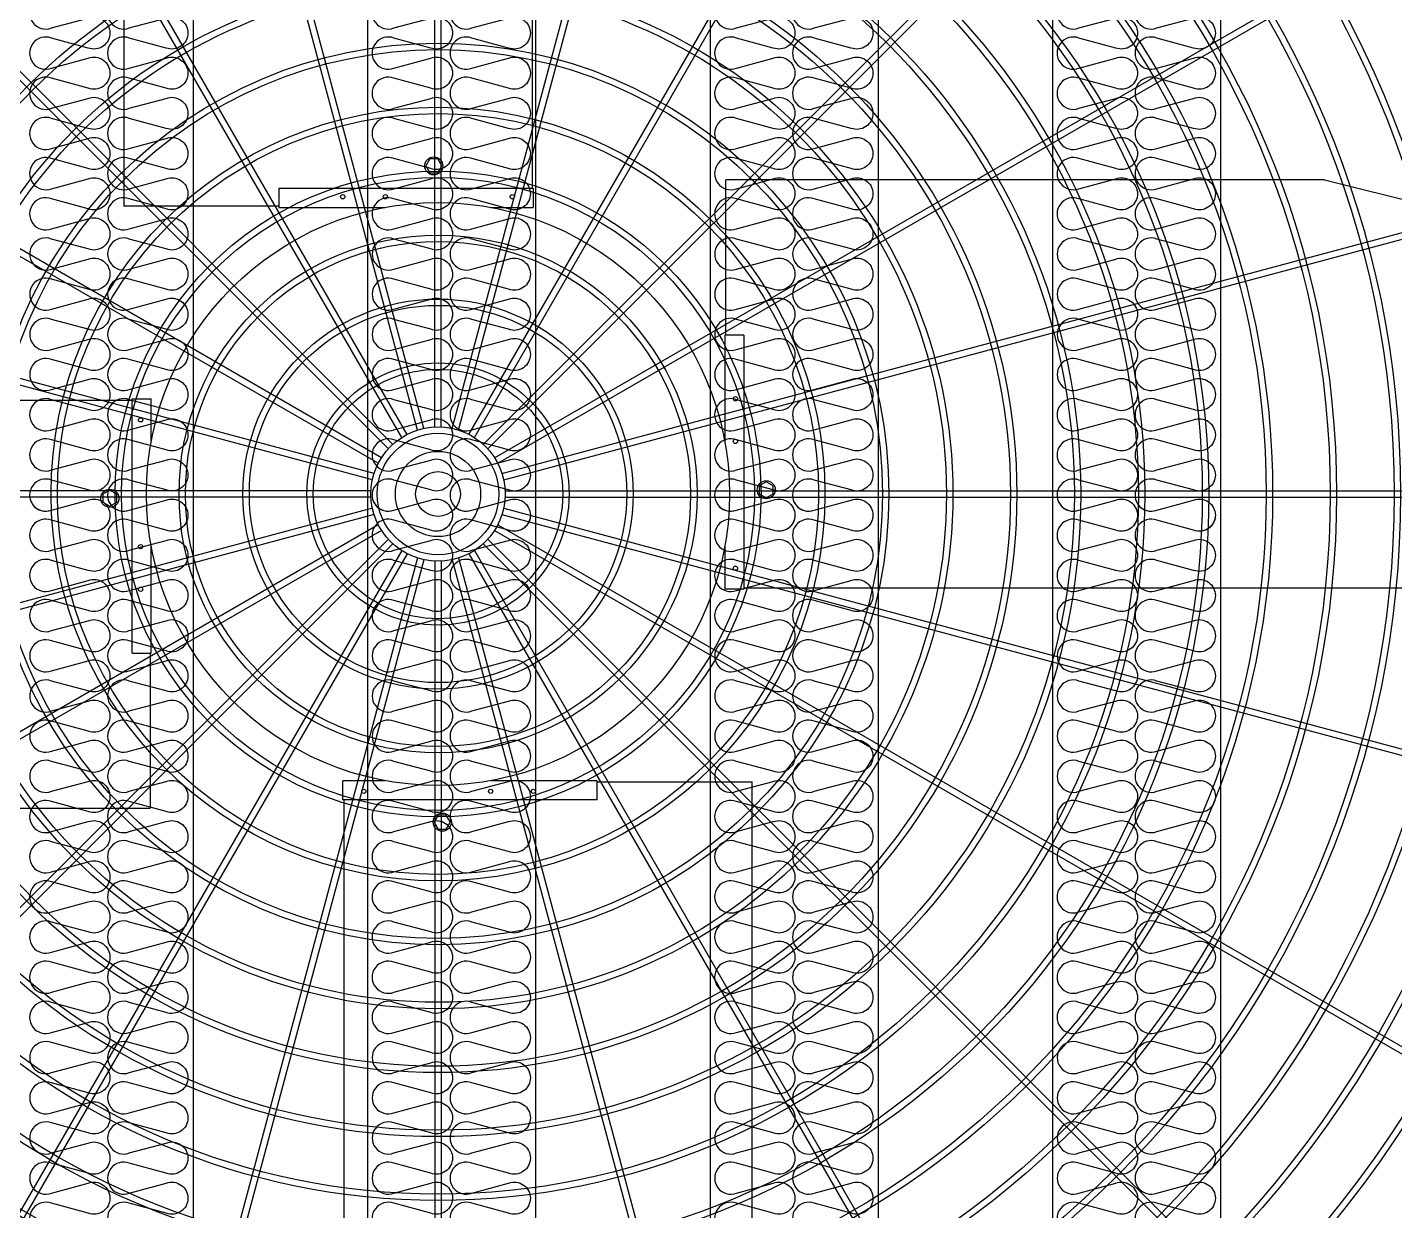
# Model space of a CAD drawing. Header units: millimetres. Extents: x 3347 to 35460, y 2813 to 25521.
# Drawn here: x 8489 to 9711, y 11701 to 12758 of the extents above; entities that cross this region are included whole.
import ezdxf

# ---------------------------------------------------------------- set-up
doc = ezdxf.new("R2010")
doc.units = ezdxf.units.MM
for name, color, linetype in [('LINE', 7, 'Continuous'), ('SMS', 220, 'Continuous'), ('냉각탑', 4, 'Continuous')]:
    doc.layers.add(name, color=color, linetype=linetype)

# ---------------------------------------------------------------- blocks, each defined once
blk = doc.blocks.new('A$C1FB73ED1')
for p, q in [((1277, 1342.9), (1277, 2480)), ((1283, 1342.9), (1283, 2480)), ((1260.8, 1340), (966.5, 2438.3)), ((1266.6, 1341.6), (972.3, 2439.9)), ((1293.4, 1341.6), (1587.7, 2439.9)), ((1299.2, 1340), (1593.5, 2438.3)), ((1245.9, 1333), (677.4, 2317.7)), ((1251.1, 1336), (682.6, 2320.7)), ((1308.9, 1336), (1877.4, 2320.7)), ((1314.1, 1333), (1882.6, 2317.7)), ((1237.6, 1326.6), (433.6, 2130.6)), ((1322.4, 1326.6), (2126.4, 2130.6)), ((1233.4, 1322.4), (429.4, 2126.4)), ((1326.6, 1322.4), (2130.6, 2126.4)), ((1224, 1308.9), (239.3, 1877.4)), ((1227, 1314.1), (242.3, 1882.6)), ((1333, 1314.1), (2317.7, 1882.6)), ((1336, 1308.9), (2320.7, 1877.4)), ((1220, 1299.2), (121.7, 1593.5)), ((1340, 1299.2), (2438.3, 1593.5)), ((1218.4, 1293.4), (120.1, 1587.7)), ((1341.6, 1293.4), (2439.9, 1587.7)), ((1217.1, 1283), (80, 1283)), ((1342.9, 1283), (2480, 1283)), ((1217.1, 1277), (80, 1277)), ((1342.9, 1277), (2480, 1277)), ((1218.4, 1266.6), (120.1, 972.3)), ((1220, 1260.8), (121.7, 966.5)), ((1340, 1260.8), (2438.3, 966.5)), ((1341.6, 1266.6), (2439.9, 972.3)), ((1224, 1251.1), (239.3, 682.6)), ((1227, 1245.9), (242.3, 677.4)), ((1333, 1245.9), (2317.7, 677.4)), ((1336, 1251.1), (2320.7, 682.6)), ((1233.4, 1237.6), (429.4, 433.6)), ((1237.6, 1233.4), (433.6, 429.4)), ((1322.4, 1233.4), (2126.4, 429.4)), ((1326.6, 1237.6), (2130.6, 433.6)), ((1245.9, 1227), (677.4, 242.3)), ((1251.1, 1224), (682.6, 239.3)), ((1260.8, 1220), (966.5, 121.7)), ((1299.2, 1220), (1593.5, 121.7)), ((1308.9, 1224), (1877.4, 239.3)), ((1314.1, 1227), (1882.6, 242.3)), ((1266.6, 1218.4), (972.3, 120.1)), ((1277, 1217.1), (1277, 80)), ((1283, 1217.1), (1283, 80)), ((1293.4, 1218.4), (1587.7, 120.1))]:
    blk.add_line(p, q)
for radius in [1280, 1260, 1220, 1200]:
    blk.add_circle((1280, 1280), radius)
at = {"ltscale": 5}
for radius in [1143, 1137, 1083, 1077, 1023, 1017, 963, 957, 903, 897, 843, 837, 783, 777, 723, 717, 663, 657, 603, 597, 543, 537, 483, 477, 423, 417, 363, 357, 303, 297, 243, 237, 183, 177, 123, 117, 63, 57, 40, 21]:
    blk.add_circle((1280, 1280), radius, dxfattribs=at)
at = {"color": 7}
blk.add_circle((1280, 1280), 273.5, dxfattribs=at)
at = {"layer": 'LINE', "color": 7}
for p, q in [((1368.2, 2477.5), (1368.2, 1567)), ((985.2, 2053.4), (985.2, 1550)), ((1130.8, 1567), (1369.4, 1567)), ((1130.8, 1567), (1369.4, 1567)), ((1130.8, 1567), (1130.8, 1549)), ((1130.8, 1567), (1130.8, 1549)), ((1369.4, 1567), (1369.4, 1549)), ((1369.4, 1567), (1369.4, 1549)), ((2111.5, 1574.8), (1550, 1574.8)), ((1550, 1429.2), (1550, 1574.8)), ((1550, 1429.2), (1550, 1574.8)), ((2111.5, 1574.8), (2457.5, 1488.5)), ((1130.8, 1550), (985.2, 1550)), ((1130.8, 1550), (985.2, 1550)), ((1130.8, 1549), (1230.5, 1549)), ((1130.8, 1549), (1230.5, 1549)), ((1329.5, 1549), (1369.4, 1549)), ((1329.5, 1549), (1369.4, 1549)), ((1549, 1429.2), (1549, 1329.5)), ((1549, 1429.2), (1549, 1329.5)), ((1567, 1429.2), (1549, 1429.2)), ((1567, 1429.2), (1549, 1429.2)), ((1567, 1429.2), (1567, 1190.6)), ((1567, 1429.2), (1567, 1190.6)), ((84.4, 1368.2), (993, 1368.2)), ((84.4, 1368.2), (993, 1368.2)), ((993, 1130.8), (993, 1369.4)), ((993, 1130.8), (993, 1369.4)), ((993, 1369.4), (1011, 1369.4)), ((993, 1369.4), (1011, 1369.4)), ((993, 1130.8), (993, 1369.4)), ((993, 1130.8), (993, 1369.4)), ((993, 1369.4), (1011, 1369.4)), ((993, 1369.4), (1011, 1369.4)), ((1011, 1329.5), (1011, 1369.4)), ((1011, 1329.5), (1011, 1369.4)), ((1011, 1329.5), (1011, 1369.4)), ((1011, 1329.5), (1011, 1369.4)), ((1011, 1130.8), (1011, 1230.5)), ((1011, 1130.8), (1011, 1230.5)), ((1011, 1130.8), (1011, 1230.5)), ((1011, 1130.8), (1011, 1230.5)), ((1549, 1230.5), (1549, 1190.6)), ((1549, 1230.5), (1549, 1190.6)), ((1567, 1190.6), (1549, 1190.6)), ((1567, 1190.6), (1549, 1190.6)), ((2475.6, 1191.8), (1567, 1191.8)), ((993, 1130.8), (1011, 1130.8)), ((993, 1130.8), (1011, 1130.8)), ((993, 1130.8), (1011, 1130.8)), ((993, 1130.8), (1011, 1130.8)), ((1010, 1130.8), (1010, 985.2)), ((1010, 1130.8), (1010, 985.2)), ((1010, 1130.8), (1010, 985.2)), ((1010, 1130.8), (1010, 985.2)), ((1230.5, 1011), (1190.6, 1011)), ((1190.6, 993), (1190.6, 1011)), ((1230.5, 1011), (1190.6, 1011)), ((1190.6, 993), (1190.6, 1011)), ((1429.2, 1011), (1329.5, 1011)), ((1429.2, 1011), (1329.5, 1011)), ((1429.2, 993), (1429.2, 1011)), ((1429.2, 993), (1429.2, 1011)), ((1429.2, 1010), (1574.8, 1010)), ((1429.2, 1010), (1574.8, 1010)), ((1574.8, 506.6), (1574.8, 1010)), ((1429.2, 993), (1190.6, 993)), ((1429.2, 993), (1190.6, 993)), ((1191.8, 82.5), (1191.8, 993)), ((508.5, 985.2), (1010, 985.2)), ((508.5, 985.2), (1010, 985.2))]:
    blk.add_line(p, q, dxfattribs=at)
for points in [[(1272.3, 1594.4), (1268.5, 1587.9), (1272.3, 1581.4), (1279.8, 1581.4), (1283.5, 1587.9), (1279.8, 1594.4)], [(1272.3, 1594.4), (1268.5, 1587.9), (1272.3, 1581.4), (1279.8, 1581.4), (1283.5, 1587.9), (1279.8, 1594.4)], [(965.6, 1272.3), (972.1, 1268.5), (978.6, 1272.3), (978.6, 1279.8), (972.1, 1283.5), (965.6, 1279.8)], [(965.6, 1272.3), (972.1, 1268.5), (978.6, 1272.3), (978.6, 1279.8), (972.1, 1283.5), (965.6, 1279.8)], [(965.6, 1272.3), (972.1, 1268.5), (978.6, 1272.3), (978.6, 1279.8), (972.1, 1283.5), (965.6, 1279.8)], [(965.6, 1272.3), (972.1, 1268.5), (978.6, 1272.3), (978.6, 1279.8), (972.1, 1283.5), (965.6, 1279.8)], [(1594.4, 1287.7), (1587.9, 1291.5), (1581.4, 1287.7), (1581.4, 1280.2), (1587.9, 1276.5), (1594.4, 1280.2)], [(1594.4, 1287.7), (1587.9, 1291.5), (1581.4, 1287.7), (1581.4, 1280.2), (1587.9, 1276.5), (1594.4, 1280.2)], [(1287.7, 965.6), (1291.5, 972.1), (1287.7, 978.6), (1280.2, 978.6), (1276.5, 972.1), (1280.2, 965.6)], [(1287.7, 965.6), (1291.5, 972.1), (1287.7, 978.6), (1280.2, 978.6), (1276.5, 972.1), (1280.2, 965.6)]]:
    blk.add_lwpolyline(points, close=True, dxfattribs=at)
for centre, radius in [((1276, 1587.9), 8.5), ((1276, 1587.9), 8.5), ((1190.6, 1559), 2), ((1190.6, 1559), 2), ((1230.6, 1559), 2), ((1230.6, 1559), 2), ((1349.6, 1559), 2), ((1349.6, 1559), 2), ((1559, 1369.4), 2), ((1559, 1369.4), 2), ((1001, 1349.6), 2), ((1001, 1349.6), 2), ((1001, 1349.6), 2), ((1001, 1349.6), 2), ((1559, 1329.4), 2), ((1559, 1329.4), 2), ((972.1, 1276), 8.5), ((972.1, 1276), 8.5), ((972.1, 1276), 8.5), ((972.1, 1276), 8.5), ((1587.9, 1284), 8.5), ((1587.9, 1284), 8.5), ((1001, 1230.6), 2), ((1001, 1230.6), 2), ((1001, 1230.6), 2), ((1001, 1230.6), 2), ((1559, 1210.4), 2), ((1559, 1210.4), 2), ((1001, 1190.6), 2), ((1001, 1190.6), 2), ((1001, 1190.6), 2), ((1001, 1190.6), 2), ((1210.4, 1001), 2), ((1210.4, 1001), 2), ((1329.4, 1001), 2), ((1329.4, 1001), 2), ((1369.4, 1001), 2), ((1369.4, 1001), 2), ((1284, 972.1), 8.5), ((1284, 972.1), 8.5)]:
    blk.add_circle(centre, radius, dxfattribs=at)
blk = doc.blocks.new('3')
at = {"color": 7}
for p, q in [((8637.2, 14178.2), (8637.2, 10700.2)), ((8793.2, 14178.2), (8793.2, 10700.2)), ((8943.2, 14178.2), (8943.2, 10700.2)), ((9099.2, 14178.2), (9099.2, 10700.2)), ((9249.2, 14178.2), (9249.2, 10700.2)), ((9405.2, 14178.2), (9405.2, 10700.2)), ((9555.2, 14178.2), (9555.2, 10700.2))]:
    blk.add_line(p, q, dxfattribs=at)
at = {"layer": 'SMS', "color": 5, "elevation": 0}
for points in [[(8510.7, 12784.6, 1.449198), (8510.7, 12757.7), (8543.6, 12766.6, -0.524856), (8563, 12753.2, -0.524856), (8543.6, 12739.8), (8510.7, 12748.7, 1.449198), (8510.7, 12721.8), (8543.6, 12730.7, -0.524856), (8563, 12717.3, -0.524856), (8543.6, 12703.9), (8510.7, 12712.8, 1.449198), (8510.7, 12685.9), (8543.6, 12694.8, -0.524856), (8563, 12681.4, -0.524856), (8543.6, 12668), (8510.7, 12676.9, 1.449198), (8510.7, 12650), (8543.6, 12658.9, -0.524856), (8563, 12645.5, -0.524856), (8543.6, 12632.1), (8510.7, 12641, 1.449198), (8510.7, 12614.1), (8543.6, 12623, -0.524856), (8563, 12609.6, -0.524856), (8543.6, 12596.1), (8510.7, 12605.1, 1.449198), (8510.7, 12578.2), (8543.6, 12587.1, -0.524856), (8563, 12573.7, -0.524856), (8543.6, 12560.2), (8510.7, 12569.1, 1.449198), (8510.7, 12542.3), (8543.6, 12551.2, -0.524856), (8563, 12537.8, -0.524856), (8543.6, 12524.3), (8510.7, 12533.2, 1.449198), (8510.7, 12506.4), (8543.6, 12515.3, -0.524856), (8563, 12501.8, -0.524856), (8543.6, 12488.4), (8510.7, 12497.3, 1.449198), (8510.7, 12470.5), (8543.6, 12479.4, -0.524856), (8563, 12465.9, -0.524856), (8543.6, 12452.5), (8510.7, 12461.4, 1.449198), (8510.7, 12434.6), (8543.6, 12443.5, -0.524856), (8563, 12430, -0.524856), (8543.6, 12416.6), (8510.7, 12425.5, 1.449198), (8510.7, 12398.6), (8543.6, 12407.5, -0.524856), (8563, 12394.1, -0.524856), (8543.6, 12380.7), (8510.7, 12389.6, 1.449198), (8510.7, 12362.7), (8543.6, 12371.6, -0.524856), (8563, 12358.2, -0.524856), (8543.6, 12344.8), (8510.7, 12353.7, 1.449198), (8510.7, 12326.8), (8543.6, 12335.7, -0.524856), (8563, 12322.3, -0.417249), (8548.5, 12307.9)], [(8580.3, 12784.6, 1.449198), (8580.3, 12757.7), (8613.2, 12766.6, -0.524856), (8632.6, 12753.2, -0.524856), (8613.2, 12739.8), (8580.3, 12748.7, 1.449198), (8580.3, 12721.8), (8613.2, 12730.7, -0.524856), (8632.6, 12717.3, -0.524856), (8613.2, 12703.9), (8580.3, 12712.8, 1.449198), (8580.3, 12685.9), (8613.2, 12694.8, -0.524856), (8632.6, 12681.4, -0.524856), (8613.2, 12668), (8580.3, 12676.9, 1.449198), (8580.3, 12650), (8613.2, 12658.9, -0.524856), (8632.6, 12645.5, -0.524856), (8613.2, 12632.1), (8580.3, 12641, 1.449198), (8580.3, 12614.1), (8613.2, 12623, -0.524856), (8632.6, 12609.6, -0.524856), (8613.2, 12596.1), (8580.3, 12605.1, 1.449198), (8580.3, 12578.2), (8613.2, 12587.1, -0.524856), (8632.6, 12573.7, -0.524856), (8613.2, 12560.2), (8580.3, 12569.1, 1.449198), (8580.3, 12542.3), (8613.2, 12551.2, -0.524856), (8632.6, 12537.8, -0.524856), (8613.2, 12524.3), (8580.3, 12533.2, 1.449198), (8580.3, 12506.4), (8613.2, 12515.3, -0.524856), (8632.6, 12501.8, -0.524856), (8613.2, 12488.4), (8580.3, 12497.3, 1.449198), (8580.3, 12470.5), (8613.2, 12479.4, -0.524856), (8632.6, 12465.9, -0.524856), (8613.2, 12452.5), (8580.3, 12461.4, 1.449198), (8580.3, 12434.6), (8613.2, 12443.5, -0.524856), (8632.6, 12430, -0.524856), (8613.2, 12416.6), (8580.3, 12425.5, 1.449198), (8580.3, 12398.6), (8613.2, 12407.5, -0.524856), (8632.6, 12394.1, -0.524856), (8613.2, 12380.7), (8580.3, 12389.6, 1.449198), (8580.3, 12362.7), (8613.2, 12371.6, -0.524856), (8632.6, 12358.2, -0.524856), (8613.2, 12344.8), (8580.3, 12353.7, 1.449198), (8580.3, 12326.8), (8613.2, 12335.7, -0.524856), (8632.6, 12322.3, -0.417249), (8618.1, 12307.9)], [(8816.7, 12784.6, 1.449198), (8816.7, 12757.7), (8849.6, 12766.6, -0.524856), (8869, 12753.2, -0.524856), (8849.6, 12739.8), (8816.7, 12748.7, 1.449198), (8816.7, 12721.8), (8849.6, 12730.7, -0.524856), (8869, 12717.3, -0.524856), (8849.6, 12703.9), (8816.7, 12712.8, 1.449198), (8816.7, 12685.9), (8849.6, 12694.8, -0.524856), (8869, 12681.4, -0.524856), (8849.6, 12668), (8816.7, 12676.9, 1.449198), (8816.7, 12650), (8849.6, 12658.9, -0.524856), (8869, 12645.5, -0.524856), (8849.6, 12632.1), (8816.7, 12641, 1.449198), (8816.7, 12614.1), (8849.6, 12623, -0.524856), (8869, 12609.6, -0.524856), (8849.6, 12596.1), (8816.7, 12605.1, 1.449198), (8816.7, 12578.2), (8849.6, 12587.1, -0.524856), (8869, 12573.7, -0.524856), (8849.6, 12560.2), (8816.7, 12569.1, 1.449198), (8816.7, 12542.3), (8849.6, 12551.2, -0.524856), (8869, 12537.8, -0.524856), (8849.6, 12524.3), (8816.7, 12533.2, 1.449198), (8816.7, 12506.4), (8849.6, 12515.3, -0.524856), (8869, 12501.8, -0.524856), (8849.6, 12488.4), (8816.7, 12497.3, 1.449198), (8816.7, 12470.5), (8849.6, 12479.4, -0.524856), (8869, 12465.9, -0.524856), (8849.6, 12452.5), (8816.7, 12461.4, 1.449198), (8816.7, 12434.6), (8849.6, 12443.5, -0.524856), (8869, 12430, -0.524856), (8849.6, 12416.6), (8816.7, 12425.5, 1.449198), (8816.7, 12398.6), (8849.6, 12407.5, -0.524856), (8869, 12394.1, -0.524856), (8849.6, 12380.7), (8816.7, 12389.6, 1.449198), (8816.7, 12362.7), (8849.6, 12371.6, -0.524856), (8869, 12358.2, -0.524856), (8849.6, 12344.8), (8816.7, 12353.7, 1.449198), (8816.7, 12326.8), (8849.6, 12335.7, -0.524856), (8869, 12322.3, -0.417249), (8854.5, 12307.9)], [(8886.3, 12784.6, 1.449198), (8886.3, 12757.7), (8919.2, 12766.6, -0.524856), (8938.6, 12753.2, -0.524856), (8919.2, 12739.8), (8886.3, 12748.7, 1.449198), (8886.3, 12721.8), (8919.2, 12730.7, -0.524856), (8938.6, 12717.3, -0.524856), (8919.2, 12703.9), (8886.3, 12712.8, 1.449198), (8886.3, 12685.9), (8919.2, 12694.8, -0.524856), (8938.6, 12681.4, -0.524856), (8919.2, 12668), (8886.3, 12676.9, 1.449198), (8886.3, 12650), (8919.2, 12658.9, -0.524856), (8938.6, 12645.5, -0.524856), (8919.2, 12632.1), (8886.3, 12641, 1.449198), (8886.3, 12614.1), (8919.2, 12623, -0.524856), (8938.6, 12609.6, -0.524856), (8919.2, 12596.1), (8886.3, 12605.1, 1.449198), (8886.3, 12578.2), (8919.2, 12587.1, -0.524856), (8938.6, 12573.7, -0.524856), (8919.2, 12560.2), (8886.3, 12569.1, 1.449198), (8886.3, 12542.3), (8919.2, 12551.2, -0.524856), (8938.6, 12537.8, -0.524856), (8919.2, 12524.3), (8886.3, 12533.2, 1.449198), (8886.3, 12506.4), (8919.2, 12515.3, -0.524856), (8938.6, 12501.8, -0.524856), (8919.2, 12488.4), (8886.3, 12497.3, 1.449198), (8886.3, 12470.5), (8919.2, 12479.4, -0.524856), (8938.6, 12465.9, -0.524856), (8919.2, 12452.5), (8886.3, 12461.4, 1.449198), (8886.3, 12434.6), (8919.2, 12443.5, -0.524856), (8938.6, 12430, -0.524856), (8919.2, 12416.6), (8886.3, 12425.5, 1.449198), (8886.3, 12398.6), (8919.2, 12407.5, -0.524856), (8938.6, 12394.1, -0.524856), (8919.2, 12380.7), (8886.3, 12389.6, 1.449198), (8886.3, 12362.7), (8919.2, 12371.6, -0.524856), (8938.6, 12358.2, -0.524856), (8919.2, 12344.8), (8886.3, 12353.7, 1.449198), (8886.3, 12326.8), (8919.2, 12335.7, -0.524856), (8938.6, 12322.3, -0.417249), (8924.1, 12307.9)], [(9122.7, 12784.6, 1.449198), (9122.7, 12757.7), (9155.6, 12766.6, -0.524856), (9175, 12753.2, -0.524856), (9155.6, 12739.8), (9122.7, 12748.7, 1.449198), (9122.7, 12721.8), (9155.6, 12730.7, -0.524856), (9175, 12717.3, -0.524856), (9155.6, 12703.9), (9122.7, 12712.8, 1.449198), (9122.7, 12685.9), (9155.6, 12694.8, -0.524856), (9175, 12681.4, -0.524856), (9155.6, 12668), (9122.7, 12676.9, 1.449198), (9122.7, 12650), (9155.6, 12658.9, -0.524856), (9175, 12645.5, -0.524856), (9155.6, 12632.1), (9122.7, 12641, 1.449198), (9122.7, 12614.1), (9155.6, 12623, -0.524856), (9175, 12609.6, -0.524856), (9155.6, 12596.1), (9122.7, 12605.1, 1.449198), (9122.7, 12578.2), (9155.6, 12587.1, -0.524856), (9175, 12573.7, -0.524856), (9155.6, 12560.2), (9122.7, 12569.1, 1.449198), (9122.7, 12542.3), (9155.6, 12551.2, -0.524856), (9175, 12537.8, -0.524856), (9155.6, 12524.3), (9122.7, 12533.2, 1.449198), (9122.7, 12506.4), (9155.6, 12515.3, -0.524856), (9175, 12501.8, -0.524856), (9155.6, 12488.4), (9122.7, 12497.3, 1.449198), (9122.7, 12470.5), (9155.6, 12479.4, -0.524856), (9175, 12465.9, -0.524856), (9155.6, 12452.5), (9122.7, 12461.4, 1.449198), (9122.7, 12434.6), (9155.6, 12443.5, -0.524856), (9175, 12430, -0.524856), (9155.6, 12416.6), (9122.7, 12425.5, 1.449198), (9122.7, 12398.6), (9155.6, 12407.5, -0.524856), (9175, 12394.1, -0.524856), (9155.6, 12380.7), (9122.7, 12389.6, 1.449198), (9122.7, 12362.7), (9155.6, 12371.6, -0.524856), (9175, 12358.2, -0.524856), (9155.6, 12344.8), (9122.7, 12353.7, 1.449198), (9122.7, 12326.8), (9155.6, 12335.7, -0.524856), (9175, 12322.3, -0.417249), (9160.5, 12307.9)], [(9192.3, 12784.6, 1.449198), (9192.3, 12757.7), (9225.2, 12766.6, -0.524856), (9244.6, 12753.2, -0.524856), (9225.2, 12739.8), (9192.3, 12748.7, 1.449198), (9192.3, 12721.8), (9225.2, 12730.7, -0.524856), (9244.6, 12717.3, -0.524856), (9225.2, 12703.9), (9192.3, 12712.8, 1.449198), (9192.3, 12685.9), (9225.2, 12694.8, -0.524856), (9244.6, 12681.4, -0.524856), (9225.2, 12668), (9192.3, 12676.9, 1.449198), (9192.3, 12650), (9225.2, 12658.9, -0.524856), (9244.6, 12645.5, -0.524856), (9225.2, 12632.1), (9192.3, 12641, 1.449198), (9192.3, 12614.1), (9225.2, 12623, -0.524856), (9244.6, 12609.6, -0.524856), (9225.2, 12596.1), (9192.3, 12605.1, 1.449198), (9192.3, 12578.2), (9225.2, 12587.1, -0.524856), (9244.6, 12573.7, -0.524856), (9225.2, 12560.2), (9192.3, 12569.1, 1.449198), (9192.3, 12542.3), (9225.2, 12551.2, -0.524856), (9244.6, 12537.8, -0.524856), (9225.2, 12524.3), (9192.3, 12533.2, 1.449198), (9192.3, 12506.4), (9225.2, 12515.3, -0.524856), (9244.6, 12501.8, -0.524856), (9225.2, 12488.4), (9192.3, 12497.3, 1.449198), (9192.3, 12470.5), (9225.2, 12479.4, -0.524856), (9244.6, 12465.9, -0.524856), (9225.2, 12452.5), (9192.3, 12461.4, 1.449198), (9192.3, 12434.6), (9225.2, 12443.5, -0.524856), (9244.6, 12430, -0.524856), (9225.2, 12416.6), (9192.3, 12425.5, 1.449198), (9192.3, 12398.6), (9225.2, 12407.5, -0.524856), (9244.6, 12394.1, -0.524856), (9225.2, 12380.7), (9192.3, 12389.6, 1.449198), (9192.3, 12362.7), (9225.2, 12371.6, -0.524856), (9244.6, 12358.2, -0.524856), (9225.2, 12344.8), (9192.3, 12353.7, 1.449198), (9192.3, 12326.8), (9225.2, 12335.7, -0.524856), (9244.6, 12322.3, -0.417249), (9230.1, 12307.9)], [(9428.7, 12784.6, 1.449198), (9428.7, 12757.7), (9461.6, 12766.6, -0.524856), (9481, 12753.2, -0.524856), (9461.6, 12739.8), (9428.7, 12748.7, 1.449198), (9428.7, 12721.8), (9461.6, 12730.7, -0.524856), (9481, 12717.3, -0.524856), (9461.6, 12703.9), (9428.7, 12712.8, 1.449198), (9428.7, 12685.9), (9461.6, 12694.8, -0.524856), (9481, 12681.4, -0.524856), (9461.6, 12668), (9428.7, 12676.9, 1.449198), (9428.7, 12650), (9461.6, 12658.9, -0.524856), (9481, 12645.5, -0.524856), (9461.6, 12632.1), (9428.7, 12641, 1.449198), (9428.7, 12614.1), (9461.6, 12623, -0.524856), (9481, 12609.6, -0.524856), (9461.6, 12596.1), (9428.7, 12605.1, 1.449198), (9428.7, 12578.2), (9461.6, 12587.1, -0.524856), (9481, 12573.7, -0.524856), (9461.6, 12560.2), (9428.7, 12569.1, 1.449198), (9428.7, 12542.3), (9461.6, 12551.2, -0.524856), (9481, 12537.8, -0.524856), (9461.6, 12524.3), (9428.7, 12533.2, 1.449198), (9428.7, 12506.4), (9461.6, 12515.3, -0.524856), (9481, 12501.8, -0.524856), (9461.6, 12488.4), (9428.7, 12497.3, 1.449198), (9428.7, 12470.5), (9461.6, 12479.4, -0.524856), (9481, 12465.9, -0.524856), (9461.6, 12452.5), (9428.7, 12461.4, 1.449198), (9428.7, 12434.6), (9461.6, 12443.5, -0.524856), (9481, 12430, -0.524856), (9461.6, 12416.6), (9428.7, 12425.5, 1.449198), (9428.7, 12398.6), (9461.6, 12407.5, -0.524856), (9481, 12394.1, -0.524856), (9461.6, 12380.7), (9428.7, 12389.6, 1.449198), (9428.7, 12362.7), (9461.6, 12371.6, -0.524856), (9481, 12358.2, -0.524856), (9461.6, 12344.8), (9428.7, 12353.7, 1.449198), (9428.7, 12326.8), (9461.6, 12335.7, -0.524856), (9481, 12322.3, -0.417249), (9466.5, 12307.9)], [(9498.3, 12784.6, 1.449198), (9498.3, 12757.7), (9531.2, 12766.6, -0.524856), (9550.6, 12753.2, -0.524856), (9531.2, 12739.8), (9498.3, 12748.7, 1.449198), (9498.3, 12721.8), (9531.2, 12730.7, -0.524856), (9550.6, 12717.3, -0.524856), (9531.2, 12703.9), (9498.3, 12712.8, 1.449198), (9498.3, 12685.9), (9531.2, 12694.8, -0.524856), (9550.6, 12681.4, -0.524856), (9531.2, 12668), (9498.3, 12676.9, 1.449198), (9498.3, 12650), (9531.2, 12658.9, -0.524856), (9550.6, 12645.5, -0.524856), (9531.2, 12632.1), (9498.3, 12641, 1.449198), (9498.3, 12614.1), (9531.2, 12623, -0.524856), (9550.6, 12609.6, -0.524856), (9531.2, 12596.1), (9498.3, 12605.1, 1.449198), (9498.3, 12578.2), (9531.2, 12587.1, -0.524856), (9550.6, 12573.7, -0.524856), (9531.2, 12560.2), (9498.3, 12569.1, 1.449198), (9498.3, 12542.3), (9531.2, 12551.2, -0.524856), (9550.6, 12537.8, -0.524856), (9531.2, 12524.3), (9498.3, 12533.2, 1.449198), (9498.3, 12506.4), (9531.2, 12515.3, -0.524856), (9550.6, 12501.8, -0.524856), (9531.2, 12488.4), (9498.3, 12497.3, 1.449198), (9498.3, 12470.5), (9531.2, 12479.4, -0.524856), (9550.6, 12465.9, -0.524856), (9531.2, 12452.5), (9498.3, 12461.4, 1.449198), (9498.3, 12434.6), (9531.2, 12443.5, -0.524856), (9550.6, 12430, -0.524856), (9531.2, 12416.6), (9498.3, 12425.5, 1.449198), (9498.3, 12398.6), (9531.2, 12407.5, -0.524856), (9550.6, 12394.1, -0.524856), (9531.2, 12380.7), (9498.3, 12389.6, 1.449198), (9498.3, 12362.7), (9531.2, 12371.6, -0.524856), (9550.6, 12358.2, -0.524856), (9531.2, 12344.8), (9498.3, 12353.7, 1.449198), (9498.3, 12326.8), (9531.2, 12335.7, -0.524856), (9550.6, 12322.3, -0.417249), (9536.1, 12307.9)], [(8491.7, 12336.7, 0.446849), (8510.7, 12326.8), (8543.6, 12335.7, -0.524856), (8563, 12322.3, -0.524856), (8543.6, 12308.9), (8510.7, 12317.8, 1.449198), (8510.7, 12290.9), (8543.6, 12299.8, -0.524856), (8563, 12286.4, -0.524856), (8543.6, 12273), (8510.7, 12281.9, 1.449198), (8510.7, 12255), (8543.6, 12263.9, -0.524856), (8563, 12250.5, -0.524856), (8543.6, 12237), (8510.7, 12246, 1.449198), (8510.7, 12219.1), (8543.6, 12228, -0.524856), (8563, 12214.6, -0.524856), (8543.6, 12201.1), (8510.7, 12210, 1.449198), (8510.7, 12183.2), (8543.6, 12192.1, -0.524856), (8563, 12178.7, -0.524856), (8543.6, 12165.2), (8510.7, 12174.1, 1.449198), (8510.7, 12147.3), (8543.6, 12156.2, -0.524856), (8563, 12142.7, -0.524856), (8543.6, 12129.3), (8510.7, 12138.2, 1.449198), (8510.7, 12111.4), (8543.6, 12120.3, -0.524856), (8563, 12106.8, -0.524856), (8543.6, 12093.4), (8510.7, 12102.3, 1.449198), (8510.7, 12075.5), (8543.6, 12084.4, -0.524856), (8563, 12070.9, -0.524856), (8543.6, 12057.5), (8510.7, 12066.4, 1.449198), (8510.7, 12039.5), (8543.6, 12048.4, -0.524856), (8563, 12035, -0.524856), (8543.6, 12021.6), (8510.7, 12030.5, 1.449198), (8510.7, 12003.6), (8543.6, 12012.5, -0.524856), (8563, 11999.1, -0.524856), (8543.6, 11985.7), (8510.7, 11994.6, 1.449198), (8510.7, 11967.7), (8543.6, 11976.6, -0.524856), (8563, 11963.2, -0.524856), (8543.6, 11949.8), (8510.7, 11958.7, 1.449198), (8510.7, 11931.8), (8543.6, 11940.7, -0.524856), (8563, 11927.3, -0.524856), (8543.6, 11913.9), (8510.7, 11922.8, 1.449198), (8510.7, 11895.9), (8543.6, 11904.8, -0.524856), (8563, 11891.4, -0.524856), (8543.6, 11877.9), (8510.7, 11886.9, 1.449198), (8510.7, 11860), (8543.6, 11868.9, -0.524856), (8563, 11855.5, -0.524856), (8543.6, 11842), (8510.7, 11850.9, 1.449198), (8510.7, 11824.1), (8543.6, 11833, -0.524856), (8563, 11819.6, -0.524856), (8543.6, 11806.1), (8510.7, 11815, 1.449198), (8510.7, 11788.2), (8543.6, 11797.1, -0.524856), (8563, 11783.6, -0.524856), (8543.6, 11770.2), (8510.7, 11779.1, 1.449198), (8510.7, 11752.3), (8543.6, 11761.2, -0.524856), (8563, 11747.7, -0.524856), (8543.6, 11734.3), (8510.7, 11743.2, 1.449198), (8510.7, 11716.4), (8543.6, 11725.3, -0.524856), (8563, 11711.8, -0.524856), (8543.6, 11698.4), (8510.7, 11707.3, 1.449198), (8510.7, 11680.4)], [(8561.3, 12336.7, 0.446849), (8580.3, 12326.8), (8613.2, 12335.7, -0.524856), (8632.6, 12322.3, -0.524856), (8613.2, 12308.9), (8580.3, 12317.8, 1.449198), (8580.3, 12290.9), (8613.2, 12299.8, -0.524856), (8632.6, 12286.4, -0.524856), (8613.2, 12273), (8580.3, 12281.9, 1.449198), (8580.3, 12255), (8613.2, 12263.9, -0.524856), (8632.6, 12250.5, -0.524856), (8613.2, 12237), (8580.3, 12246, 1.449198), (8580.3, 12219.1), (8613.2, 12228, -0.524856), (8632.6, 12214.6, -0.524856), (8613.2, 12201.1), (8580.3, 12210, 1.449198), (8580.3, 12183.2), (8613.2, 12192.1, -0.524856), (8632.6, 12178.7, -0.524856), (8613.2, 12165.2), (8580.3, 12174.1, 1.449198), (8580.3, 12147.3), (8613.2, 12156.2, -0.524856), (8632.6, 12142.7, -0.524856), (8613.2, 12129.3), (8580.3, 12138.2, 1.449198), (8580.3, 12111.4), (8613.2, 12120.3, -0.524856), (8632.6, 12106.8, -0.524856), (8613.2, 12093.4), (8580.3, 12102.3, 1.449198), (8580.3, 12075.5), (8613.2, 12084.4, -0.524856), (8632.6, 12070.9, -0.524856), (8613.2, 12057.5), (8580.3, 12066.4, 1.449198), (8580.3, 12039.5), (8613.2, 12048.4, -0.524856), (8632.6, 12035, -0.524856), (8613.2, 12021.6), (8580.3, 12030.5, 1.449198), (8580.3, 12003.6), (8613.2, 12012.5, -0.524856), (8632.6, 11999.1, -0.524856), (8613.2, 11985.7), (8580.3, 11994.6, 1.449198), (8580.3, 11967.7), (8613.2, 11976.6, -0.524856), (8632.6, 11963.2, -0.524856), (8613.2, 11949.8), (8580.3, 11958.7, 1.449198), (8580.3, 11931.8), (8613.2, 11940.7, -0.524856), (8632.6, 11927.3, -0.524856), (8613.2, 11913.9), (8580.3, 11922.8, 1.449198), (8580.3, 11895.9), (8613.2, 11904.8, -0.524856), (8632.6, 11891.4, -0.524856), (8613.2, 11877.9), (8580.3, 11886.9, 1.449198), (8580.3, 11860), (8613.2, 11868.9, -0.524856), (8632.6, 11855.5, -0.524856), (8613.2, 11842), (8580.3, 11850.9, 1.449198), (8580.3, 11824.1), (8613.2, 11833, -0.524856), (8632.6, 11819.6, -0.524856), (8613.2, 11806.1), (8580.3, 11815, 1.449198), (8580.3, 11788.2), (8613.2, 11797.1, -0.524856), (8632.6, 11783.6, -0.524856), (8613.2, 11770.2), (8580.3, 11779.1, 1.449198), (8580.3, 11752.3), (8613.2, 11761.2, -0.524856), (8632.6, 11747.7, -0.524856), (8613.2, 11734.3), (8580.3, 11743.2, 1.449198), (8580.3, 11716.4), (8613.2, 11725.3, -0.524856), (8632.6, 11711.8, -0.524856), (8613.2, 11698.4), (8580.3, 11707.3, 1.449198), (8580.3, 11680.4)], [(8797.7, 12336.7, 0.446849), (8816.7, 12326.8), (8849.6, 12335.7, -0.524856), (8869, 12322.3, -0.524856), (8849.6, 12308.9), (8816.7, 12317.8, 1.449198), (8816.7, 12290.9), (8849.6, 12299.8, -0.524856), (8869, 12286.4, -0.524856), (8849.6, 12273), (8816.7, 12281.9, 1.449198), (8816.7, 12255), (8849.6, 12263.9, -0.524856), (8869, 12250.5, -0.524856), (8849.6, 12237), (8816.7, 12246, 1.449198), (8816.7, 12219.1), (8849.6, 12228, -0.524856), (8869, 12214.6, -0.524856), (8849.6, 12201.1), (8816.7, 12210, 1.449198), (8816.7, 12183.2), (8849.6, 12192.1, -0.524856), (8869, 12178.7, -0.524856), (8849.6, 12165.2), (8816.7, 12174.1, 1.449198), (8816.7, 12147.3), (8849.6, 12156.2, -0.524856), (8869, 12142.7, -0.524856), (8849.6, 12129.3), (8816.7, 12138.2, 1.449198), (8816.7, 12111.4), (8849.6, 12120.3, -0.524856), (8869, 12106.8, -0.524856), (8849.6, 12093.4), (8816.7, 12102.3, 1.449198), (8816.7, 12075.5), (8849.6, 12084.4, -0.524856), (8869, 12070.9, -0.524856), (8849.6, 12057.5), (8816.7, 12066.4, 1.449198), (8816.7, 12039.5), (8849.6, 12048.4, -0.524856), (8869, 12035, -0.524856), (8849.6, 12021.6), (8816.7, 12030.5, 1.449198), (8816.7, 12003.6), (8849.6, 12012.5, -0.524856), (8869, 11999.1, -0.524856), (8849.6, 11985.7), (8816.7, 11994.6, 1.449198), (8816.7, 11967.7), (8849.6, 11976.6, -0.524856), (8869, 11963.2, -0.524856), (8849.6, 11949.8), (8816.7, 11958.7, 1.449198), (8816.7, 11931.8), (8849.6, 11940.7, -0.524856), (8869, 11927.3, -0.524856), (8849.6, 11913.9), (8816.7, 11922.8, 1.449198), (8816.7, 11895.9), (8849.6, 11904.8, -0.524856), (8869, 11891.4, -0.524856), (8849.6, 11877.9), (8816.7, 11886.9, 1.449198), (8816.7, 11860), (8849.6, 11868.9, -0.524856), (8869, 11855.5, -0.524856), (8849.6, 11842), (8816.7, 11850.9, 1.449198), (8816.7, 11824.1), (8849.6, 11833, -0.524856), (8869, 11819.6, -0.524856), (8849.6, 11806.1), (8816.7, 11815, 1.449198), (8816.7, 11788.2), (8849.6, 11797.1, -0.524856), (8869, 11783.6, -0.524856), (8849.6, 11770.2), (8816.7, 11779.1, 1.449198), (8816.7, 11752.3), (8849.6, 11761.2, -0.524856), (8869, 11747.7, -0.524856), (8849.6, 11734.3), (8816.7, 11743.2, 1.449198), (8816.7, 11716.4), (8849.6, 11725.3, -0.524856), (8869, 11711.8, -0.524856), (8849.6, 11698.4), (8816.7, 11707.3, 1.449198), (8816.7, 11680.4)], [(8867.3, 12336.7, 0.446849), (8886.3, 12326.8), (8919.2, 12335.7, -0.524856), (8938.6, 12322.3, -0.524856), (8919.2, 12308.9), (8886.3, 12317.8, 1.449198), (8886.3, 12290.9), (8919.2, 12299.8, -0.524856), (8938.6, 12286.4, -0.524856), (8919.2, 12273), (8886.3, 12281.9, 1.449198), (8886.3, 12255), (8919.2, 12263.9, -0.524856), (8938.6, 12250.5, -0.524856), (8919.2, 12237), (8886.3, 12246, 1.449198), (8886.3, 12219.1), (8919.2, 12228, -0.524856), (8938.6, 12214.6, -0.524856), (8919.2, 12201.1), (8886.3, 12210, 1.449198), (8886.3, 12183.2), (8919.2, 12192.1, -0.524856), (8938.6, 12178.7, -0.524856), (8919.2, 12165.2), (8886.3, 12174.1, 1.449198), (8886.3, 12147.3), (8919.2, 12156.2, -0.524856), (8938.6, 12142.7, -0.524856), (8919.2, 12129.3), (8886.3, 12138.2, 1.449198), (8886.3, 12111.4), (8919.2, 12120.3, -0.524856), (8938.6, 12106.8, -0.524856), (8919.2, 12093.4), (8886.3, 12102.3, 1.449198), (8886.3, 12075.5), (8919.2, 12084.4, -0.524856), (8938.6, 12070.9, -0.524856), (8919.2, 12057.5), (8886.3, 12066.4, 1.449198), (8886.3, 12039.5), (8919.2, 12048.4, -0.524856), (8938.6, 12035, -0.524856), (8919.2, 12021.6), (8886.3, 12030.5, 1.449198), (8886.3, 12003.6), (8919.2, 12012.5, -0.524856), (8938.6, 11999.1, -0.524856), (8919.2, 11985.7), (8886.3, 11994.6, 1.449198), (8886.3, 11967.7), (8919.2, 11976.6, -0.524856), (8938.6, 11963.2, -0.524856), (8919.2, 11949.8), (8886.3, 11958.7, 1.449198), (8886.3, 11931.8), (8919.2, 11940.7, -0.524856), (8938.6, 11927.3, -0.524856), (8919.2, 11913.9), (8886.3, 11922.8, 1.449198), (8886.3, 11895.9), (8919.2, 11904.8, -0.524856), (8938.6, 11891.4, -0.524856), (8919.2, 11877.9), (8886.3, 11886.9, 1.449198), (8886.3, 11860), (8919.2, 11868.9, -0.524856), (8938.6, 11855.5, -0.524856), (8919.2, 11842), (8886.3, 11850.9, 1.449198), (8886.3, 11824.1), (8919.2, 11833, -0.524856), (8938.6, 11819.6, -0.524856), (8919.2, 11806.1), (8886.3, 11815, 1.449198), (8886.3, 11788.2), (8919.2, 11797.1, -0.524856), (8938.6, 11783.6, -0.524856), (8919.2, 11770.2), (8886.3, 11779.1, 1.449198), (8886.3, 11752.3), (8919.2, 11761.2, -0.524856), (8938.6, 11747.7, -0.524856), (8919.2, 11734.3), (8886.3, 11743.2, 1.449198), (8886.3, 11716.4), (8919.2, 11725.3, -0.524856), (8938.6, 11711.8, -0.524856), (8919.2, 11698.4), (8886.3, 11707.3, 1.449198), (8886.3, 11680.4)], [(9103.7, 12336.7, 0.446849), (9122.7, 12326.8), (9155.6, 12335.7, -0.524856), (9175, 12322.3, -0.524856), (9155.6, 12308.9), (9122.7, 12317.8, 1.449198), (9122.7, 12290.9), (9155.6, 12299.8, -0.524856), (9175, 12286.4, -0.524856), (9155.6, 12273), (9122.7, 12281.9, 1.449198), (9122.7, 12255), (9155.6, 12263.9, -0.524856), (9175, 12250.5, -0.524856), (9155.6, 12237), (9122.7, 12246, 1.449198), (9122.7, 12219.1), (9155.6, 12228, -0.524856), (9175, 12214.6, -0.524856), (9155.6, 12201.1), (9122.7, 12210, 1.449198), (9122.7, 12183.2), (9155.6, 12192.1, -0.524856), (9175, 12178.7, -0.524856), (9155.6, 12165.2), (9122.7, 12174.1, 1.449198), (9122.7, 12147.3), (9155.6, 12156.2, -0.524856), (9175, 12142.7, -0.524856), (9155.6, 12129.3), (9122.7, 12138.2, 1.449198), (9122.7, 12111.4), (9155.6, 12120.3, -0.524856), (9175, 12106.8, -0.524856), (9155.6, 12093.4), (9122.7, 12102.3, 1.449198), (9122.7, 12075.5), (9155.6, 12084.4, -0.524856), (9175, 12070.9, -0.524856), (9155.6, 12057.5), (9122.7, 12066.4, 1.449198), (9122.7, 12039.5), (9155.6, 12048.4, -0.524856), (9175, 12035, -0.524856), (9155.6, 12021.6), (9122.7, 12030.5, 1.449198), (9122.7, 12003.6), (9155.6, 12012.5, -0.524856), (9175, 11999.1, -0.524856), (9155.6, 11985.7), (9122.7, 11994.6, 1.449198), (9122.7, 11967.7), (9155.6, 11976.6, -0.524856), (9175, 11963.2, -0.524856), (9155.6, 11949.8), (9122.7, 11958.7, 1.449198), (9122.7, 11931.8), (9155.6, 11940.7, -0.524856), (9175, 11927.3, -0.524856), (9155.6, 11913.9), (9122.7, 11922.8, 1.449198), (9122.7, 11895.9), (9155.6, 11904.8, -0.524856), (9175, 11891.4, -0.524856), (9155.6, 11877.9), (9122.7, 11886.9, 1.449198), (9122.7, 11860), (9155.6, 11868.9, -0.524856), (9175, 11855.5, -0.524856), (9155.6, 11842), (9122.7, 11850.9, 1.449198), (9122.7, 11824.1), (9155.6, 11833, -0.524856), (9175, 11819.6, -0.524856), (9155.6, 11806.1), (9122.7, 11815, 1.449198), (9122.7, 11788.2), (9155.6, 11797.1, -0.524856), (9175, 11783.6, -0.524856), (9155.6, 11770.2), (9122.7, 11779.1, 1.449198), (9122.7, 11752.3), (9155.6, 11761.2, -0.524856), (9175, 11747.7, -0.524856), (9155.6, 11734.3), (9122.7, 11743.2, 1.449198), (9122.7, 11716.4), (9155.6, 11725.3, -0.524856), (9175, 11711.8, -0.524856), (9155.6, 11698.4), (9122.7, 11707.3, 1.449198), (9122.7, 11680.4)], [(9173.3, 12336.7, 0.446849), (9192.3, 12326.8), (9225.2, 12335.7, -0.524856), (9244.6, 12322.3, -0.524856), (9225.2, 12308.9), (9192.3, 12317.8, 1.449198), (9192.3, 12290.9), (9225.2, 12299.8, -0.524856), (9244.6, 12286.4, -0.524856), (9225.2, 12273), (9192.3, 12281.9, 1.449198), (9192.3, 12255), (9225.2, 12263.9, -0.524856), (9244.6, 12250.5, -0.524856), (9225.2, 12237), (9192.3, 12246, 1.449198), (9192.3, 12219.1), (9225.2, 12228, -0.524856), (9244.6, 12214.6, -0.524856), (9225.2, 12201.1), (9192.3, 12210, 1.449198), (9192.3, 12183.2), (9225.2, 12192.1, -0.524856), (9244.6, 12178.7, -0.524856), (9225.2, 12165.2), (9192.3, 12174.1, 1.449198), (9192.3, 12147.3), (9225.2, 12156.2, -0.524856), (9244.6, 12142.7, -0.524856), (9225.2, 12129.3), (9192.3, 12138.2, 1.449198), (9192.3, 12111.4), (9225.2, 12120.3, -0.524856), (9244.6, 12106.8, -0.524856), (9225.2, 12093.4), (9192.3, 12102.3, 1.449198), (9192.3, 12075.5), (9225.2, 12084.4, -0.524856), (9244.6, 12070.9, -0.524856), (9225.2, 12057.5), (9192.3, 12066.4, 1.449198), (9192.3, 12039.5), (9225.2, 12048.4, -0.524856), (9244.6, 12035, -0.524856), (9225.2, 12021.6), (9192.3, 12030.5, 1.449198), (9192.3, 12003.6), (9225.2, 12012.5, -0.524856), (9244.6, 11999.1, -0.524856), (9225.2, 11985.7), (9192.3, 11994.6, 1.449198), (9192.3, 11967.7), (9225.2, 11976.6, -0.524856), (9244.6, 11963.2, -0.524856), (9225.2, 11949.8), (9192.3, 11958.7, 1.449198), (9192.3, 11931.8), (9225.2, 11940.7, -0.524856), (9244.6, 11927.3, -0.524856), (9225.2, 11913.9), (9192.3, 11922.8, 1.449198), (9192.3, 11895.9), (9225.2, 11904.8, -0.524856), (9244.6, 11891.4, -0.524856), (9225.2, 11877.9), (9192.3, 11886.9, 1.449198), (9192.3, 11860), (9225.2, 11868.9, -0.524856), (9244.6, 11855.5, -0.524856), (9225.2, 11842), (9192.3, 11850.9, 1.449198), (9192.3, 11824.1), (9225.2, 11833, -0.524856), (9244.6, 11819.6, -0.524856), (9225.2, 11806.1), (9192.3, 11815, 1.449198), (9192.3, 11788.2), (9225.2, 11797.1, -0.524856), (9244.6, 11783.6, -0.524856), (9225.2, 11770.2), (9192.3, 11779.1, 1.449198), (9192.3, 11752.3), (9225.2, 11761.2, -0.524856), (9244.6, 11747.7, -0.524856), (9225.2, 11734.3), (9192.3, 11743.2, 1.449198), (9192.3, 11716.4), (9225.2, 11725.3, -0.524856), (9244.6, 11711.8, -0.524856), (9225.2, 11698.4), (9192.3, 11707.3, 1.449198), (9192.3, 11680.4)], [(9409.7, 12336.7, 0.446849), (9428.7, 12326.8), (9461.6, 12335.7, -0.524856), (9481, 12322.3, -0.524856), (9461.6, 12308.9), (9428.7, 12317.8, 1.449198), (9428.7, 12290.9), (9461.6, 12299.8, -0.524856), (9481, 12286.4, -0.524856), (9461.6, 12273), (9428.7, 12281.9, 1.449198), (9428.7, 12255), (9461.6, 12263.9, -0.524856), (9481, 12250.5, -0.524856), (9461.6, 12237), (9428.7, 12246, 1.449198), (9428.7, 12219.1), (9461.6, 12228, -0.524856), (9481, 12214.6, -0.524856), (9461.6, 12201.1), (9428.7, 12210, 1.449198), (9428.7, 12183.2), (9461.6, 12192.1, -0.524856), (9481, 12178.7, -0.524856), (9461.6, 12165.2), (9428.7, 12174.1, 1.449198), (9428.7, 12147.3), (9461.6, 12156.2, -0.524856), (9481, 12142.7, -0.524856), (9461.6, 12129.3), (9428.7, 12138.2, 1.449198), (9428.7, 12111.4), (9461.6, 12120.3, -0.524856), (9481, 12106.8, -0.524856), (9461.6, 12093.4), (9428.7, 12102.3, 1.449198), (9428.7, 12075.5), (9461.6, 12084.4, -0.524856), (9481, 12070.9, -0.524856), (9461.6, 12057.5), (9428.7, 12066.4, 1.449198), (9428.7, 12039.5), (9461.6, 12048.4, -0.524856), (9481, 12035, -0.524856), (9461.6, 12021.6), (9428.7, 12030.5, 1.449198), (9428.7, 12003.6), (9461.6, 12012.5, -0.524856), (9481, 11999.1, -0.524856), (9461.6, 11985.7), (9428.7, 11994.6, 1.449198), (9428.7, 11967.7), (9461.6, 11976.6, -0.524856), (9481, 11963.2, -0.524856), (9461.6, 11949.8), (9428.7, 11958.7, 1.449198), (9428.7, 11931.8), (9461.6, 11940.7, -0.524856), (9481, 11927.3, -0.524856), (9461.6, 11913.9), (9428.7, 11922.8, 1.449198), (9428.7, 11895.9), (9461.6, 11904.8, -0.524856), (9481, 11891.4, -0.524856), (9461.6, 11877.9), (9428.7, 11886.9, 1.449198), (9428.7, 11860), (9461.6, 11868.9, -0.524856), (9481, 11855.5, -0.524856), (9461.6, 11842), (9428.7, 11850.9, 1.449198), (9428.7, 11824.1), (9461.6, 11833, -0.524856), (9481, 11819.6, -0.524856), (9461.6, 11806.1), (9428.7, 11815, 1.449198), (9428.7, 11788.2), (9461.6, 11797.1, -0.524856), (9481, 11783.6, -0.524856), (9461.6, 11770.2), (9428.7, 11779.1, 1.449198), (9428.7, 11752.3), (9461.6, 11761.2, -0.524856), (9481, 11747.7, -0.524856), (9461.6, 11734.3), (9428.7, 11743.2, 1.449198), (9428.7, 11716.4), (9461.6, 11725.3, -0.524856), (9481, 11711.8, -0.524856), (9461.6, 11698.4), (9428.7, 11707.3, 1.449198), (9428.7, 11680.4)], [(9479.3, 12336.7, 0.446849), (9498.3, 12326.8), (9531.2, 12335.7, -0.524856), (9550.6, 12322.3, -0.524856), (9531.2, 12308.9), (9498.3, 12317.8, 1.449198), (9498.3, 12290.9), (9531.2, 12299.8, -0.524856), (9550.6, 12286.4, -0.524856), (9531.2, 12273), (9498.3, 12281.9, 1.449198), (9498.3, 12255), (9531.2, 12263.9, -0.524856), (9550.6, 12250.5, -0.524856), (9531.2, 12237), (9498.3, 12246, 1.449198), (9498.3, 12219.1), (9531.2, 12228, -0.524856), (9550.6, 12214.6, -0.524856), (9531.2, 12201.1), (9498.3, 12210, 1.449198), (9498.3, 12183.2), (9531.2, 12192.1, -0.524856), (9550.6, 12178.7, -0.524856), (9531.2, 12165.2), (9498.3, 12174.1, 1.449198), (9498.3, 12147.3), (9531.2, 12156.2, -0.524856), (9550.6, 12142.7, -0.524856), (9531.2, 12129.3), (9498.3, 12138.2, 1.449198), (9498.3, 12111.4), (9531.2, 12120.3, -0.524856), (9550.6, 12106.8, -0.524856), (9531.2, 12093.4), (9498.3, 12102.3, 1.449198), (9498.3, 12075.5), (9531.2, 12084.4, -0.524856), (9550.6, 12070.9, -0.524856), (9531.2, 12057.5), (9498.3, 12066.4, 1.449198), (9498.3, 12039.5), (9531.2, 12048.4, -0.524856), (9550.6, 12035, -0.524856), (9531.2, 12021.6), (9498.3, 12030.5, 1.449198), (9498.3, 12003.6), (9531.2, 12012.5, -0.524856), (9550.6, 11999.1, -0.524856), (9531.2, 11985.7), (9498.3, 11994.6, 1.449198), (9498.3, 11967.7), (9531.2, 11976.6, -0.524856), (9550.6, 11963.2, -0.524856), (9531.2, 11949.8), (9498.3, 11958.7, 1.449198), (9498.3, 11931.8), (9531.2, 11940.7, -0.524856), (9550.6, 11927.3, -0.524856), (9531.2, 11913.9), (9498.3, 11922.8, 1.449198), (9498.3, 11895.9), (9531.2, 11904.8, -0.524856), (9550.6, 11891.4, -0.524856), (9531.2, 11877.9), (9498.3, 11886.9, 1.449198), (9498.3, 11860), (9531.2, 11868.9, -0.524856), (9550.6, 11855.5, -0.524856), (9531.2, 11842), (9498.3, 11850.9, 1.449198), (9498.3, 11824.1), (9531.2, 11833, -0.524856), (9550.6, 11819.6, -0.524856), (9531.2, 11806.1), (9498.3, 11815, 1.449198), (9498.3, 11788.2), (9531.2, 11797.1, -0.524856), (9550.6, 11783.6, -0.524856), (9531.2, 11770.2), (9498.3, 11779.1, 1.449198), (9498.3, 11752.3), (9531.2, 11761.2, -0.524856), (9550.6, 11747.7, -0.524856), (9531.2, 11734.3), (9498.3, 11743.2, 1.449198), (9498.3, 11716.4), (9531.2, 11725.3, -0.524856), (9550.6, 11711.8, -0.524856), (9531.2, 11698.4), (9498.3, 11707.3, 1.449198), (9498.3, 11680.4)]]:
    blk.add_lwpolyline(points, format="xyb", dxfattribs=at)
at = {"layer": '냉각탑', "xscale": 0.9523437499999998, "yscale": 0.9523437499999998, "zscale": 0.9523437499999998}
blk.add_blockref('A$C1FB73ED1', (7637.1, 11122.2), dxfattribs=at)

msp = doc.modelspace()

# ---------------------------------------------------------------- block references
msp.add_blockref('3', (0, 0))

doc.saveas('drawing.dxf')
